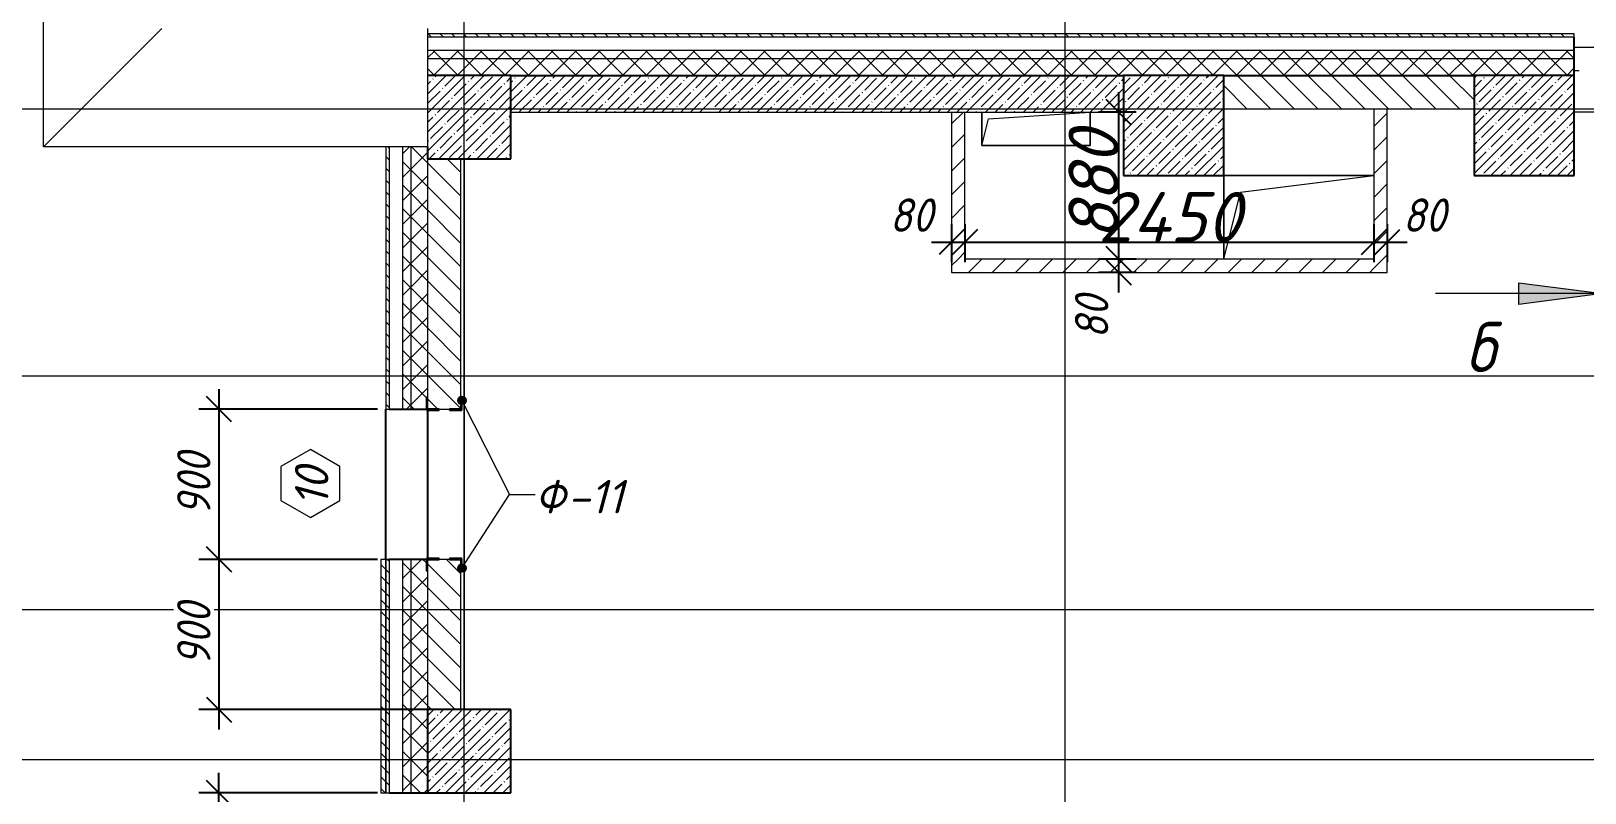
# Model space of a CAD drawing. Header units: millimetres. Extents: x 12986 to 523328, y -9759 to 30092.
# Drawn here: x 392946 to 402255, y 7031 to 11597 of the extents above; entities that cross this region are included whole.
import ezdxf

# ---------------------------------------------------------------- set-up
doc = ezdxf.new("R2010")
doc.units = ezdxf.units.MM
doc.linetypes.add('01 Штриховая _4 мм_', pattern=[600, 350, -250])
for name, color, linetype, lineweight in [('A-ANNO-DIMS', 7, 'Continuous', 9), ('A-DETL', 7, 'Continuous', 9), ('A-FLOR', 7, 'Continuous', 9), ('A-GENM', 7, 'Continuous', 9), ('A-GENM-1', 7, 'Continuous', 25), ('A-GENM-IDEN', 7, 'Continuous', 9), ('A-GLAZ-IDEN', 7, 'Continuous', 9), ('A-WALL', 7, 'Continuous', 5), ('A-WALL-1', 7, 'Continuous', 25), ('A-WALL-FNSH-1', 7, 'Continuous', 9), ('A-WALL-PATT-1', 7, 'Continuous', 5), ('A-WALL-PATT-3', 250, 'Continuous', 5), ('G-ANNO-SYMB-1', 7, '01 Штриховая _4 мм_', 9), ('I-WALL', 7, 'Continuous', 5), ('S-COLS', 7, 'Continuous', 9), ('S-COLS-1', 7, 'Continuous', 5), ('S-COLS-2', 7, 'Continuous', 25), ('Оси-1', 7, 'Continuous', 20)]:
    doc.layers.add(name, color=color, linetype=linetype, lineweight=lineweight)
for name, color, linetype, lineweight, true_color in [('A-WALL-11', 7, 'Continuous', 13, 0x800000), ('A-WALL-12', 7, 'Continuous', 5, 0x800000), ('A-WALL-2', 7, 'Continuous', 13, 0x000000), ('A-WALL-3', 7, 'Continuous', 5, 0x000000), ('A-WALL-FNSH-3', 7, 'Continuous', 13, 0x008000), ('A-WALL-PATT-2', 7, 'Continuous', 5, 0xce0000)]:
    doc.layers.add(name, color=color, linetype=linetype, lineweight=lineweight, true_color=true_color)
doc.styles.add('ISOCPEUR_I_1', font='isocpeui.ttf', dxfattribs={"width": 0.9, "height": 250})
doc.styles.add('ISOCPEUR_I_2', font='isocpeui.ttf', dxfattribs={"height": 300})
doc.styles.add('ISOCPEUR_I_3', font='isocpeui.ttf', dxfattribs={"width": 0.9, "height": 200})
doc.dimstyles.new('ISO-2_0_0_9К_СРЕДНИЙ_1', dxfattribs={"dimscale": 304.8, "dimtxt": 199.196235, "dimasz": 0.492126, "dimexe": 0.393701, "dimexo": 0, "dimgap": 0, "dimtad": 1, "dimdec": 0, "dimzin": 0, "dimdsep": 46, "dimtxsty": 'ISOCPEUR_I_3', "dimblk1": 'OBLIQUE', "dimblk2": 'OBLIQUE', "dimsah": 1, "dimcen": 0.09, "dimdle": 0.393701, "dimazin": 0, "dimtfac": 1, "dimtdec": 4, "dimtix": 1, "dimtmove": 2, "dimatfit": 3, "dimfxl": 1, "dimtvp": 1, "dimtolj": 1, "dimtzin": 0, "dimarcsym": 2})
doc.dimstyles.new('ISO-2_0_0_9К_СРЕДНИЙ_2', dxfattribs={"dimscale": 304.8, "dimtxt": 199.196235, "dimasz": 0.492126, "dimexe": 0.393701, "dimexo": 0, "dimgap": 0, "dimtad": 1, "dimdec": 0, "dimzin": 0, "dimdsep": 46, "dimtxsty": 'ISOCPEUR_I_2', "dimblk1": 'OBLIQUE', "dimblk2": 'OBLIQUE', "dimsah": 1, "dimcen": 0.09, "dimdle": 0.393701, "dimazin": 0, "dimtfac": 1, "dimtdec": 4, "dimtix": 1, "dimtmove": 0, "dimatfit": 3, "dimfxl": 1, "dimtvp": 1, "dimtolj": 1, "dimtzin": 0, "dimarcsym": 2})
doc.dimstyles.new('ISO-2_0_0_9К_СРЕДНИЙ_ФОН', dxfattribs={"dimscale": 304.8, "dimtxt": 199.196235, "dimasz": 0.492126, "dimexe": 0.393701, "dimexo": 0, "dimgap": 0.164042, "dimtad": 1, "dimdec": 0, "dimdsep": 46, "dimtxsty": 'ISOCPEUR_I_3', "dimblk1": 'OBLIQUE', "dimblk2": 'OBLIQUE', "dimsah": 1, "dimcen": 0.09, "dimdle": 0.393701, "dimazin": 0, "dimtfac": 1, "dimtdec": 4, "dimtix": 1, "dimtmove": 1, "dimatfit": 3, "dimfxl": 1, "dimtvp": 1, "dimtfill": 1, "dimtolj": 1, "dimtzin": 0, "dimarcsym": 2})
pattern_1 = [(135, (395430.81, -3869.254), (-35.35534, -35.35534), [])]
pattern_2 = [(45, (395430.81, -3869.25), (-70.71068, 70.71068), []), (135, (395430.81, -3869.25), (-70.71068, -70.71068), [])]
pattern_3 = [(135, (395430.81, -3869.25), (-70.7107, -70.7107), [])]
pattern_4 = [(45, (395430.81, -3869.25), (-70.7107, 70.7107), [])]

# ---------------------------------------------------------------- blocks, each defined once
blk = doc.blocks.new('парапет1 - парапет-18629556-АР1_1_Кладочный план 3 этажа')
at = {"layer": 'A-GENM'}
for p, q in [((-2411.1, 14772.9), (-2411.1, 27400.1)), ((-2411.1, 14772.9), (-1701.8, 15482.2)), ((-110, 15482.2), (-110, 14772.9)), ((-110, 14772.9), (-2411.1, 14772.9))]:
    blk.add_line(p, q, dxfattribs=at)
blk = doc.blocks.new('AR_Отверстие прямоугольное _в плите_ - AR_Отверстие прямоугольное _в плите_-24497279-АР1_1_Кладочный план 3 этажа')
at = {"layer": 'A-GENM'}
for p, q in [((-325, 100), (-325, -100)), ((-285, 60), (325, 100)), ((325, -100), (325, 100)), ((-325, -100), (-285, 60)), ((-325, -100), (325, -100))]:
    blk.add_line(p, q, dxfattribs=at)
blk = doc.blocks.new('AR_Отверстие прямоугольное _в плите_ - AR_Отверстие прямоугольное _в плите_-24531980-АР1_1_Кладочный план 3 этажа')
at = {"layer": 'A-GENM'}
for p, q in [((450, 250), (-450, 250)), ((-450, 250), (-450, -250)), ((-350, 150), (450, 250)), ((-450, -250), (-350, 150))]:
    blk.add_line(p, q, dxfattribs=at)
blk = doc.blocks.new('Фахверк_СКБ_Уголок - Ф-11_200х2500 h-28441216-АР1_1_Кладочный план 3 этажа')
at = {"layer": 'A-GENM-1'}
for p, q in [((200, 156), (125, 156)), ((125, 156), (125, 81)), ((131, 81), (131, 150)), ((131, 150), (200, 150)), ((200, 150), (200, 156)), ((125, 81), (131, 81)), ((131, 19), (125, 19)), ((125, 19), (125, -56)), ((131, -50), (131, 19)), ((125, -56), (200, -56)), ((200, -50), (131, -50)), ((200, -56), (200, -50))]:
    blk.add_line(p, q, dxfattribs=at)
blk = doc.blocks.new('Колонна_Несущая_Прямоугольное сечение - 600х600-V60-АР1_1_Кладочный план 3 этажа')
at = {"layer": 'S-COLS-1'}
h = blk.add_hatch(dxfattribs=at)
h.set_pattern_fill('FP_44', color=256, style=0, pattern_type=2)
h.set_pattern_definition([(45, (-4360, -14900), (-57.02463, 57.02463), []), (45, (-4302.975, -14900), (-57.02463, 57.02463), [100.806, -20.161, 3.353, -16.808])])
h.paths.add_polyline_path([(-300, -300), (300, -300), (300, 300), (-300, 300)], flags=0)
at = {"layer": 'S-COLS-2'}
for p, q in [((300, 300), (-300, 300)), ((-300, 300), (-300, -300)), ((300, -300), (300, 300)), ((-300, -300), (300, -300))]:
    blk.add_line(p, q, dxfattribs=at)
blk = doc.blocks.new('Колонна_Несущая_Прямоугольное сечение - 600х600-V61-АР1_1_Кладочный план 3 этажа')
at = {"layer": 'S-COLS-1'}
h = blk.add_hatch(dxfattribs=at)
h.set_pattern_fill('FP_45', color=256, style=0, pattern_type=2)
h.set_pattern_definition([(45, (-6460, -14900), (-57.02463, 57.02463), []), (45, (-6402.975, -14900), (-57.02463, 57.02463), [100.806, -20.161, 3.353, -16.808])])
h.paths.add_polyline_path([(-300, -300), (300, -300), (300, 300), (-300, 300)], flags=0)
at = {"layer": 'S-COLS-2'}
for p, q in [((300, 300), (-300, 300)), ((-300, 300), (-300, -300)), ((300, -300), (300, 300)), ((-300, -300), (300, -300))]:
    blk.add_line(p, q, dxfattribs=at)
blk = doc.blocks.new('Колонна_Несущая_Прямоугольное сечение - Вн_ЖБ_500х500-V93-АР1_1_Кладочный план 3 этажа')
at = {"layer": 'S-COLS-1'}
h = blk.add_hatch(dxfattribs=at)
h.set_pattern_fill('FP_79', color=256, style=0, pattern_type=2)
h.set_pattern_definition([(45, (-140, -14950), (-57.02463, 57.02463), []), (45, (-82.975, -14950), (-57.02463, 57.02463), [100.806, -20.161, 3.353, -16.808])])
h.paths.add_polyline_path([(-250, -250), (250, -250), (250, 250), (-250, 250), (-250, -177.1)], flags=0)
at = {"layer": 'S-COLS-2'}
for p, q in [((250, 250), (-250, 250)), ((250, -250), (250, 250)), ((-250, -177.1), (-250, -250)), ((-250, -250), (250, -250))]:
    blk.add_line(p, q, dxfattribs=at)
blk = doc.blocks.new('Колонна_Несущая_Прямоугольное сечение - Вн_ЖБ_500х500-V112-АР1_1_Кладочный план 3 этажа')
at = {"layer": 'S-COLS-1'}
h = blk.add_hatch(dxfattribs=at)
h.set_pattern_fill('FP_101', color=256, style=0, pattern_type=2)
h.set_pattern_definition([(45, (-140, -11150), (-57.0246, 57.0246), []), (45, (-82.975, -11150), (-57.0246, 57.0246), [100.806, -20.161, 3.353, -16.808])])
h.paths.add_polyline_path([(-250, -250), (250, -250), (250, 250), (-250, 250)], flags=0)
at = {"layer": 'S-COLS-2'}
for p, q in [((250, 250), (-250, 250)), ((-250, 250), (-250, -250)), ((250, -250), (250, 250)), ((-250, -250), (250, -250))]:
    blk.add_line(p, q, dxfattribs=at)
blk = doc.blocks.new('AAR_СКБ_Марка_Окна_Перемычка и проем - Марка проема-25443838-АР1_1_Кладочный план 3 этажа')
at = {"layer": 'A-GLAZ-IDEN'}
for p, q in [((-0.968, -0.984), (-1.986, -2.747)), ((1.067, -0.984), (-0.968, -0.984)), ((2.085, -2.747), (1.067, -0.984)), ((-1.986, -2.747), (-0.968, -4.509)), ((1.067, -4.509), (2.085, -2.747)), ((-0.968, -4.509), (1.067, -4.509))]:
    blk.add_line(p, q, dxfattribs=at)
blk = doc.blocks.new('_Oblique')
at = {"color": 0, "linetype": 'ByBlock', "lineweight": -2}
blk.add_line((-0.5, -0.5), (0.5, 0.5), dxfattribs=at)
blk = doc.blocks.new('*D3707')
at = {"layer": 'A-ANNO-DIMS', "color": 0, "lineweight": -2, "transparency": 16777216}
for p, q in [((399460.9, 11230.7), (399460.9, 10110.7)), ((399566.9, 11110.7), (399340.9, 11110.7)), ((399566.9, 10230.7), (399340.9, 10230.7))]:
    blk.add_line(p, q, dxfattribs=at)
at = {"layer": 'Defpoints', "color": 0, "transparency": 16777216}
for p in [(399566.9, 11110.7), (399460.9, 10230.7), (399566.9, 10230.7)]:
    blk.add_point(p, dxfattribs=at)
at = {"layer": 'A-ANNO-DIMS', "color": 0, "lineweight": -2, "transparency": 16777216, "xscale": 150, "yscale": 150, "zscale": 150}
for p, rotation in [((399460.9, 11110.7), 90), ((399460.9, 10230.7), 270)]:
    blk.add_blockref('_Oblique', p, dxfattribs=dict(at, rotation=rotation))
at = {"layer": 'A-ANNO-DIMS', "color": 0, "transparency": 16777216, "insert": (399310.9, 10670.7), "char_height": 300, "width": 455.087, "attachment_point": 5, "rotation": 90, "style": 'ISOCPEUR_I_2'}
blk.add_mtext('\\A1;880', dxfattribs=at)
blk = doc.blocks.new('*D3708')
at = {"layer": 'A-ANNO-DIMS', "color": 0, "lineweight": -2, "transparency": 16777216}
for p, q in [((399460.9, 10350.7), (399460.9, 10030.7)), ((399566.9, 10230.7), (399340.9, 10230.7)), ((399566.9, 10150.7), (399340.9, 10150.7))]:
    blk.add_line(p, q, dxfattribs=at)
at = {"layer": 'Defpoints', "color": 0, "transparency": 16777216}
for p in [(399460.9, 10150.7), (399566.9, 10230.7), (399566.9, 10150.7)]:
    blk.add_point(p, dxfattribs=at)
at = {"layer": 'A-ANNO-DIMS', "color": 0, "lineweight": -2, "transparency": 16777216, "xscale": 150, "yscale": 150, "zscale": 150}
for p, rotation in [((399460.9, 10230.7), 90), ((399460.9, 10150.7), 270)]:
    blk.add_blockref('_Oblique', p, dxfattribs=dict(at, rotation=rotation))
at = {"layer": 'A-ANNO-DIMS', "color": 0, "transparency": 16777216, "insert": (399199.6, 9752.5), "char_height": 200, "width": 303.391, "attachment_point": 1, "rotation": 90, "line_spacing_factor": 1.149209, "style": 'ISOCPEUR_I_3'}
blk.add_mtext('\\A1;80', dxfattribs=at)
blk = doc.blocks.new('*D3709')
at = {"layer": 'A-ANNO-DIMS', "color": 0, "lineweight": -2, "transparency": 16777216}
for p, q in [((398460.8, 10438.6), (398460.8, 10212.5)), ((398540.8, 10438.6), (398540.8, 10212.5)), ((398340.8, 10332.5), (398660.8, 10332.5))]:
    blk.add_line(p, q, dxfattribs=at)
at = {"layer": 'Defpoints', "color": 0, "transparency": 16777216}
for p in [(398460.8, 10438.6), (398540.8, 10438.6), (398540.8, 10332.5)]:
    blk.add_point(p, dxfattribs=at)
at = {"layer": 'A-ANNO-DIMS', "color": 0, "lineweight": -2, "transparency": 16777216, "xscale": 150, "yscale": 150, "zscale": 150, "rotation": 180}
blk.add_blockref('_Oblique', (398460.8, 10332.5), dxfattribs=at)
at = {"layer": 'A-ANNO-DIMS', "color": 0, "lineweight": -2, "transparency": 16777216, "xscale": 150, "yscale": 150, "zscale": 150}
blk.add_blockref('_Oblique', (398540.8, 10332.5), dxfattribs=at)
at = {"layer": 'A-ANNO-DIMS', "color": 0, "transparency": 16777216, "insert": (398089, 10593.8), "char_height": 200, "width": 303.391, "attachment_point": 1, "line_spacing_factor": 1.149209, "style": 'ISOCPEUR_I_3'}
blk.add_mtext('\\A1;80', dxfattribs=at)
blk = doc.blocks.new('*D3710')
at = {"layer": 'A-ANNO-DIMS', "color": 0, "lineweight": -2, "transparency": 16777216}
for p, q in [((398540.8, 10438.6), (398540.8, 10212.5)), ((400990.8, 10438.6), (400990.8, 10212.5)), ((398420.8, 10332.5), (401110.8, 10332.5))]:
    blk.add_line(p, q, dxfattribs=at)
at = {"layer": 'Defpoints', "color": 0, "transparency": 16777216}
for p in [(398540.8, 10438.6), (400990.8, 10438.6), (400990.8, 10332.5)]:
    blk.add_point(p, dxfattribs=at)
at = {"layer": 'A-ANNO-DIMS', "color": 0, "lineweight": -2, "transparency": 16777216, "xscale": 150, "yscale": 150, "zscale": 150, "rotation": 180}
blk.add_blockref('_Oblique', (398540.8, 10332.5), dxfattribs=at)
at = {"layer": 'A-ANNO-DIMS', "color": 0, "lineweight": -2, "transparency": 16777216, "xscale": 150, "yscale": 150, "zscale": 150}
blk.add_blockref('_Oblique', (400990.8, 10332.5), dxfattribs=at)
at = {"layer": 'A-ANNO-DIMS', "color": 0, "transparency": 16777216, "insert": (399765.8, 10482.5), "char_height": 300, "width": 625.17, "attachment_point": 5, "style": 'ISOCPEUR_I_2'}
blk.add_mtext('\\A1;2450', dxfattribs=at)
blk = doc.blocks.new('*D3711')
at = {"layer": 'A-ANNO-DIMS', "color": 0, "lineweight": -2, "transparency": 16777216}
for p, q in [((400990.8, 10438.6), (400990.8, 10212.5)), ((401070.8, 10438.6), (401070.8, 10212.5)), ((400870.8, 10332.5), (401190.8, 10332.5))]:
    blk.add_line(p, q, dxfattribs=at)
at = {"layer": 'Defpoints', "color": 0, "transparency": 16777216}
for p in [(400990.8, 10438.6), (401070.8, 10438.6), (401070.8, 10332.5)]:
    blk.add_point(p, dxfattribs=at)
at = {"layer": 'A-ANNO-DIMS', "color": 0, "lineweight": -2, "transparency": 16777216, "xscale": 150, "yscale": 150, "zscale": 150, "rotation": 180}
blk.add_blockref('_Oblique', (400990.8, 10332.5), dxfattribs=at)
at = {"layer": 'A-ANNO-DIMS', "color": 0, "lineweight": -2, "transparency": 16777216, "xscale": 150, "yscale": 150, "zscale": 150}
blk.add_blockref('_Oblique', (401070.8, 10332.5), dxfattribs=at)
at = {"layer": 'A-ANNO-DIMS', "color": 0, "transparency": 16777216, "insert": (401162.8, 10593.8), "char_height": 200, "width": 303.391, "attachment_point": 1, "line_spacing_factor": 1.149209, "style": 'ISOCPEUR_I_3'}
blk.add_mtext('\\A1;80', dxfattribs=at)
blk = doc.blocks.new('*D3821')
at = {"layer": 'A-ANNO-DIMS', "color": 0, "lineweight": -2, "transparency": 16777216}
for p, q in [((394071, 4610.7), (394071, 7150.7)), ((395020.8, 7030.7), (393951, 7030.7)), ((395020.8, 4730.7), (393951, 4730.7))]:
    blk.add_line(p, q, dxfattribs=at)
at = {"layer": 'Defpoints', "color": 0, "transparency": 16777216}
for p in [(394071, 7030.7), (395020.8, 7030.7), (395020.8, 4730.7)]:
    blk.add_point(p, dxfattribs=at)
at = {"layer": 'A-ANNO-DIMS', "color": 0, "lineweight": -2, "transparency": 16777216, "xscale": 150, "yscale": 150, "zscale": 150}
for p, rotation in [((394071, 7030.7), 90), ((394071, 4730.7), 270)]:
    blk.add_blockref('_Oblique', p, dxfattribs=dict(at, rotation=rotation))
at = {"layer": 'A-ANNO-DIMS', "color": 0, "transparency": 16777216, "insert": (393921, 5880.7), "char_height": 300, "width": 606.782, "attachment_point": 5, "rotation": 90, "style": 'ISOCPEUR_I_2'}
blk.add_mtext('\\A1;2300', dxfattribs=at)
blk = doc.blocks.new('*D3822')
at = {"layer": 'A-ANNO-DIMS', "color": 0, "lineweight": -2, "transparency": 16777216}
for p, q in [((394071, 9450.7), (394071, 8310.7)), ((395020.8, 9330.7), (393951, 9330.7)), ((395020.8, 8430.7), (393951, 8430.7))]:
    blk.add_line(p, q, dxfattribs=at)
at = {"layer": 'Defpoints', "color": 0, "transparency": 16777216}
for p in [(395020.8, 9330.7), (394071, 8430.7), (395020.8, 8430.7)]:
    blk.add_point(p, dxfattribs=at)
at = {"layer": 'A-ANNO-DIMS', "color": 0, "lineweight": -2, "transparency": 16777216, "xscale": 150, "yscale": 150, "zscale": 150}
for p, rotation in [((394071, 9330.7), 90), ((394071, 8430.7), 270)]:
    blk.add_blockref('_Oblique', p, dxfattribs=dict(at, rotation=rotation))
at = {"layer": 'A-ANNO-DIMS', "color": 0, "transparency": 16777216, "insert": (393921, 8880.7), "char_height": 200, "width": 455.087, "attachment_point": 5, "rotation": 90, "style": 'ISOCPEUR_I_3', "bg_fill": 3, "box_fill_scale": 1.1, "bg_fill_color": 256, "bg_fill_true_color": 13158600, "bg_fill_transparency": 0}
blk.add_mtext('\\A1;900', dxfattribs=at)
blk = doc.blocks.new('*D3823')
at = {"layer": 'A-ANNO-DIMS', "color": 0, "lineweight": -2, "transparency": 16777216}
for p, q in [((394071, 8550.7), (394071, 7410.7)), ((395020.8, 8430.7), (393951, 8430.7)), ((395320.8, 7530.7), (393951, 7530.7))]:
    blk.add_line(p, q, dxfattribs=at)
at = {"layer": 'Defpoints', "color": 0, "transparency": 16777216}
for p in [(395020.8, 8430.7), (394071, 7530.7), (395320.8, 7530.7)]:
    blk.add_point(p, dxfattribs=at)
at = {"layer": 'A-ANNO-DIMS', "color": 0, "lineweight": -2, "transparency": 16777216, "xscale": 150, "yscale": 150, "zscale": 150}
for p, rotation in [((394071, 8430.7), 90), ((394071, 7530.7), 270)]:
    blk.add_blockref('_Oblique', p, dxfattribs=dict(at, rotation=rotation))
at = {"layer": 'A-ANNO-DIMS', "color": 0, "transparency": 16777216, "insert": (393921, 7980.7), "char_height": 200, "width": 455.087, "attachment_point": 5, "rotation": 90, "style": 'ISOCPEUR_I_3', "bg_fill": 3, "box_fill_scale": 1.1, "bg_fill_color": 256, "bg_fill_true_color": 13158600, "bg_fill_transparency": 0}
blk.add_mtext('\\A1;900', dxfattribs=at)
blk = doc.blocks.new('Разрез - Концевая часть разреза пр_-17661887-АР1_1_Кладочный план 3 этажа')
at = {"layer": 'G-ANNO-SYMB-1'}
for points in [[(0, 0.5), (0, -0.5), (-9, -0.5), (-9, 0.5)], [(-6.292, -5.5), (-7.609, -5.5), (-6.95, -0.5)]]:
    blk.add_hatch(color=256, dxfattribs=at).paths.add_polyline_path(points, flags=0)
for p, q in [((0, 0.5), (-9, 0.5)), ((-9, 0.5), (-9, -0.5)), ((0, -0.5), (0, 0.5)), ((-9, -0.5), (0, -0.5)), ((-6.95, -0.5), (-7.609, -5.5)), ((-6.95, -0.5), (-6.95, -10.5)), ((-6.292, -5.5), (-6.95, -0.5)), ((-7.609, -5.5), (-6.292, -5.5))]:
    blk.add_line(p, q, dxfattribs=at)

msp = doc.modelspace()

# ---------------------------------------------------------------- hatches: boundary and pattern name
at = {"layer": 'A-GENM-IDEN'}
h = msp.add_hatch(color=256, dxfattribs=at)
edge = h.paths.add_edge_path(flags=0)
edge.add_arc((395526.80853, 9383.07975), 25, 0, 360)
h = msp.add_hatch(color=256, dxfattribs=at)
edge = h.paths.add_edge_path(flags=0)
edge.add_arc((395526.80853, 8378.41295), 25, 0, 360)
at = {"layer": 'A-WALL-12'}
h = msp.add_hatch(dxfattribs=at)
h.set_pattern_fill('FP_1', color=256, style=0, pattern_type=2)
h.set_pattern_definition(pattern_3)
h.paths.add_polyline_path([(401590.80866, 11130.74641), (401590.80866, 11330.74641), (400090.80854, 11330.74641), (400090.80854, 11130.74641), (401070.8085, 11130.74641)], flags=0)
at = {"layer": 'A-WALL-PATT-1'}
h = msp.add_hatch(dxfattribs=at)
h.set_pattern_fill('FP_1', color=256, style=0, pattern_type=2)
h.set_pattern_definition(pattern_3)
h.paths.add_polyline_path([(395520.80853, 7530.74641), (395520.80853, 8430.74629), (395320.80855, 8430.74629), (395320.80855, 7530.74641), (395389.80853, 7530.74641)], flags=0)
h.paths.add_polyline_path([(395451.80853, 9330.74642), (395520.80853, 9330.74642), (395520.80853, 10830.74641), (395320.80855, 10830.74627), (395320.80853, 9330.74642), (395389.80853, 9330.74642)], flags=0)
at = {"layer": 'A-WALL-PATT-2'}
h = msp.add_hatch(dxfattribs=at)
h.set_pattern_fill('FP_3', color=256, style=0, pattern_type=2)
h.set_pattern_definition(pattern_1)
h.paths.add_polyline_path([(408310.80854, 11336.74641), (408310.80854, 11560.7464), (410033.80852, 11560.7464), (410032.91724, 11575.65135), (410030.41992, 11578.78288), (410026.8112, 11580.52075), (410024.80852, 11580.7464), (408290.80854, 11580.7464), (408291.33028, 11336.74641), (408292.00855, 11336.74641)], flags=0)
h.paths.add_polyline_path([(404590.80854, 11336.74641), (404610.80854, 11336.74641), (404610.80854, 11560.7464), (405170.80854, 11560.7464), (405170.80854, 11336.74641), (405190.80854, 11336.74641), (405190.80854, 11580.7464), (404590.80854, 11580.7464), (404590.80854, 11362.45803)], flags=0)
h.paths.add_polyline_path([(403689.60854, 11336.74641), (403690.80854, 11336.74641), (403690.80854, 11580.7464), (403090.80866, 11580.7464), (403090.80866, 11560.7464), (403670.80854, 11560.7464), (403670.80854, 11336.74641)], flags=0)
h.paths.add_polyline_path([(426861.93182, 11560.7464), (427540.80853, 11560.7464), (427540.80853, 11580.7464), (425410.90354, 11579.85512), (425407.77201, 11577.3578), (425406.03415, 11573.74908), (425405.8085, 11571.7464), (425406.03415, 11560.7464), (425508.08166, 11560.7464)], flags=0)
h.paths.add_polyline_path([(437360.8085, 11560.7464), (437360.8085, 11580.7464), (431740.80855, 11580.7464), (431740.80855, 11560.7464), (436338.88293, 11560.7464)], flags=0)
h.paths.add_polyline_path([(430840.80855, 11560.7464), (430840.80855, 11580.7464), (428440.80853, 11580.7464), (428440.80853, 11560.7464), (429569.63214, 11560.7464)], flags=0)
h.paths.add_polyline_path([(424775.58285, 11560.7464), (424775.8085, 11560.7464), (424774.91722, 11575.65135), (424772.41991, 11578.78288), (424768.81119, 11580.52075), (424766.8085, 11580.7464), (423255.00866, 11580.7464), (423255.00866, 11560.7464), (424154.2315, 11560.7464)], flags=0)
h.paths.add_polyline_path([(423192.00866, 11560.7464), (423192.00866, 11580.7464), (422530.00866, 11580.7464), (422530.00866, 11560.7464)], flags=0)
h.paths.add_polyline_path([(422467.00866, 11560.7464), (422467.00866, 11580.7464), (420910.71354, 11579.85512), (420907.58201, 11577.3578), (420905.84415, 11573.74908), (420905.6185, 11571.7464), (420905.84415, 11560.7464), (421446.53119, 11560.7464)], flags=0)
h.paths.add_polyline_path([(419975.39285, 11560.7464), (419975.6185, 11560.7464), (419974.72722, 11575.65135), (419972.22991, 11578.78288), (419968.62119, 11580.52075), (419966.6185, 11580.7464), (415388.90354, 11579.85512), (415385.77201, 11577.3578), (415384.03415, 11573.74908), (415383.8085, 11568.22109), (415383.8085, 11560.7464), (416031.13055, 11560.7464)], flags=0)
h.paths.add_polyline_path([(414753.8085, 11560.7464), (414752.91722, 11575.65135), (414750.41991, 11578.78288), (414746.81119, 11580.52075), (414744.8085, 11580.7464), (410218.90356, 11579.85512), (410215.77203, 11577.3578), (410214.03416, 11573.74908), (410213.80852, 11562.75747), (410213.80852, 11560.7464), (413323.43024, 11560.7464)], flags=0)
h.paths.add_polyline_path([(402190.80866, 11560.7464), (402190.80866, 11580.7464), (395320.80853, 11580.7464), (395320.80855, 11560.7464), (399784.92865, 11560.7464)], flags=0)
h = msp.add_hatch(dxfattribs=at)
h.set_pattern_fill('FP_2', color=256, style=0, pattern_type=2)
h.set_pattern_definition(pattern_2)
h.paths.add_polyline_path([(437490.8085, 11430.7464), (437490.8085, 11480.7464), (431740.80855, 11480.7464), (431740.80855, 11430.7464), (436338.88293, 11430.7464)], flags=0)
h.paths.add_polyline_path([(428440.80853, 11430.7464), (430840.80855, 11430.7464), (430840.80855, 11480.7464), (428440.80853, 11480.7464)], flags=0)
h.paths.add_polyline_path([(427236.00853, 11430.7464), (427540.80853, 11430.7464), (427540.80853, 11480.7464), (423255.00866, 11480.7464), (423255.00866, 11430.7464), (426861.93182, 11430.7464)], flags=0)
h.paths.add_polyline_path([(423192.00866, 11430.7464), (423192.00866, 11480.7464), (422530.00866, 11480.7464), (422530.00866, 11430.7464)], flags=0)
h.paths.add_polyline_path([(422467.00866, 11430.7464), (422467.00866, 11480.7464), (408310.80854, 11480.7464), (408310.80854, 11430.7464), (421446.53119, 11430.7464)], flags=0)
h.paths.add_polyline_path([(405170.80854, 11430.7464), (405170.80854, 11480.7464), (404610.80854, 11480.7464), (404610.80854, 11430.7464)], flags=0)
h.paths.add_polyline_path([(403390.8086, 11430.7464), (403670.80854, 11430.7464), (403670.80854, 11480.7464), (403090.80866, 11480.7464), (403090.80866, 11430.7464)], flags=0)
h.paths.add_polyline_path([(395384.91563, 11430.7464), (402190.80866, 11430.7464), (402190.80866, 11480.7464), (395320.80853, 11480.7464), (395320.80855, 11430.7464)], flags=0)
h = msp.add_hatch(dxfattribs=at)
h.set_pattern_fill('FP_2', color=256, style=0, pattern_type=2)
h.set_pattern_definition(pattern_2)
h.paths.add_polyline_path([(434985.03277, 11330.7464), (437590.8085, 11330.7464), (437590.8085, 11430.7464), (431740.80855, 11430.7464), (431741.33029, 11336.74641), (431809.80855, 11336.74641), (431809.80855, 11330.74641), (432277.33246, 11330.7464)], flags=0)
h.paths.add_polyline_path([(430771.80855, 11330.7464), (430771.80855, 11336.74641), (430840.80855, 11336.74641), (430840.80855, 11430.7464), (428440.80853, 11430.7464), (428440.80853, 11330.74649), (429569.63214, 11330.74641)], flags=0)
h.paths.add_polyline_path([(426861.93182, 11330.7464), (427540.80853, 11330.7464), (427540.80853, 11430.7464), (423255.00866, 11430.7464), (423255.00866, 11393.7464), (423261.00866, 11393.7464), (423261.00866, 11330.7464), (426040.80852, 11330.74641)], flags=0)
h.paths.add_polyline_path([(422524.00866, 11330.7464), (423198.00866, 11330.7464), (423198.00866, 11336.7464), (423216.3518, 11336.7464), (423216.3518, 11345.7464), (423192.00866, 11345.7464), (423192.00866, 11430.7464), (422530.00866, 11430.7464), (422530.00866, 11345.7464), (422505.00866, 11345.7464), (422505.66551, 11336.7464), (422524.00866, 11336.7464)], flags=0)
h.paths.add_polyline_path([(422461.00866, 11330.7464), (422461.00866, 11393.7464), (422467.00866, 11393.7464), (422467.00866, 11430.7464), (408310.80854, 11430.7464), (408310.80854, 11336.74641), (408359.80854, 11336.74641), (408359.80854, 11330.7464), (422123.45627, 11330.7464)], flags=0)
h.paths.add_polyline_path([(403621.80854, 11330.7464), (403621.80854, 11336.74641), (403670.80854, 11336.74641), (403670.80854, 11430.7464), (403090.80866, 11430.7464), (403090.80866, 11336.74641), (403159.80866, 11336.74641), (403159.80866, 11330.74641), (403390.80863, 11330.74641)], flags=0)
h.paths.add_polyline_path([(405121.80854, 11330.7464), (405121.80854, 11336.74641), (405170.80854, 11336.74641), (405170.80854, 11430.7464), (404610.80854, 11430.7464), (404610.80854, 11336.74641), (404659.80854, 11336.74641), (404659.80854, 11330.74641)], flags=0)
h.paths.add_polyline_path([(401590.80866, 11330.7464), (402190.8079, 11330.74641), (402190.80866, 11430.7464), (395320.80853, 11430.7464), (395320.80853, 11330.7464), (400090.80854, 11330.74641)], flags=0)
h.paths.add_polyline_path([(423227.66551, 11336.7464), (423255.00866, 11336.7464), (423255.00866, 11345.7464), (423227.00866, 11345.7464), (423227.66551, 11340.7464)], flags=0)
h.paths.add_polyline_path([(422467.00866, 11336.7464), (422494.3518, 11336.7464), (422494.3518, 11345.7464), (422467.00866, 11345.7464), (422467.00866, 11340.7464)], flags=0)
h = msp.add_hatch(dxfattribs=at)
h.set_pattern_fill('FP_4', color=256, style=0, pattern_type=2)
h.set_pattern_definition([(45, (395430.81, -3869.25), (-57.02463, 57.02463), []), (45, (395487.83, -3869.25), (-57.02463, 57.02463), [100.806, -20.161, 3.353, -16.808])])
h.paths.add_polyline_path([(397077.22833, 11110.74641), (399490.80854, 11110.74641), (399490.80854, 11330.74641), (395820.80855, 11330.74641), (395820.80855, 11110.74641)], flags=0)
h = msp.add_hatch(dxfattribs=at)
h.set_pattern_fill('FP_3', color=256, style=0, pattern_type=2)
h.set_pattern_definition(pattern_1)
h.paths.add_polyline_path([(395070.80853, -4199.25359), (395090.80853, -4199.25359), (395090.80853, 1350.74641), (395070.80853, 1350.74641), (395070.80853, -4119.25359)], flags=0)
h.paths.add_polyline_path([(395070.80853, 3450.74641), (395090.80853, 3450.74641), (395090.80853, 4730.74641), (395070.80853, 4730.74641), (395070.80853, 4212.65063)], flags=0)
h.paths.add_polyline_path([(395090.80853, 7030.74641), (395090.80853, 8430.74642), (395070.80853, 8430.74642), (395070.80853, 7030.74641)], flags=0)
h.paths.add_polyline_path([(395070.80853, 9330.74642), (395090.80853, 9330.74642), (395090.80853, 10903.67533), (395070.80853, 10903.67533), (395070.80853, 9932.49655)], flags=0)
h = msp.add_hatch(dxfattribs=at)
h.set_pattern_fill('FP_2', color=256, style=0, pattern_type=2)
h.set_pattern_definition(pattern_2)
h.paths.add_polyline_path([(395220.80853, -4069.25359), (395220.80853, 1350.74641), (395170.80853, 1350.74641), (395170.80853, -4069.25359)], flags=0)
h.paths.add_polyline_path([(395170.80853, 3450.74641), (395220.80853, 3450.74641), (395220.80853, 4730.74641), (395170.80853, 4730.74641), (395170.80853, 4212.65063)], flags=0)
h.paths.add_polyline_path([(395170.80853, 7030.74641), (395220.80853, 7030.74641), (395220.80853, 8430.74642), (395170.80853, 8430.74642)], flags=0)
h.paths.add_polyline_path([(395170.80853, 9330.74642), (395220.80853, 9330.74642), (395220.80853, 10903.67533), (395170.80853, 10903.67533), (395170.80853, 9932.49655)], flags=0)
h = msp.add_hatch(dxfattribs=at)
h.set_pattern_fill('FP_2', color=256, style=0, pattern_type=2)
h.set_pattern_definition(pattern_2)
h.paths.add_polyline_path([(395320.80853, -3969.25359), (395320.80853, 1350.74641), (395220.80853, 1350.74641), (395220.80853, -3969.25359)], flags=0)
h.paths.add_polyline_path([(395220.80853, 3450.74641), (395320.80853, 3450.74641), (395320.80853, 4661.74641), (395314.80853, 4661.74641), (395314.80853, 4730.74641), (395220.80853, 4730.74641), (395220.80853, 4212.65063)], flags=0)
h.paths.add_polyline_path([(395320.80853, 7030.74641), (395320.80853, 8361.74629), (395314.80853, 8361.74629), (395314.80853, 8430.74629), (395220.80855, 8430.74629), (395220.80853, 7030.74641)], flags=0)
h.paths.add_polyline_path([(395220.80853, 9330.74642), (395314.80853, 9331.26816), (395314.80853, 9399.74642), (395320.80853, 9399.74642), (395320.80853, 10903.67533), (395220.80853, 10903.67533), (395220.80853, 9932.49655)], flags=0)
h = msp.add_hatch(dxfattribs=at)
h.set_pattern_fill('FP_3', color=256, style=0, pattern_type=2)
h.set_pattern_definition(pattern_1)
h.paths.add_polyline_path([(395040.80854, 7030.74642), (395070.80854, 7030.74642), (395070.80854, 8430.74642), (395040.80854, 8430.74642)], flags=0)
at = {"layer": 'A-WALL-PATT-3'}
h = msp.add_hatch(dxfattribs=at)
h.set_pattern_fill('FP_5', color=256, style=0, pattern_type=2)
h.set_pattern_definition(pattern_4)
h.paths.add_polyline_path([(398460.80836, 10230.74641), (398540.80836, 10230.74641), (398540.80836, 11110.74641), (398460.80836, 11110.74641)], flags=0)
h = msp.add_hatch(dxfattribs=at)
h.set_pattern_fill('FP_5', color=256, style=0, pattern_type=2)
h.set_pattern_definition(pattern_4)
h.paths.add_polyline_path([(401070.8085, 10150.74641), (401070.8085, 11130.74641), (400990.8085, 11130.74641), (400990.8085, 10150.74641)], flags=0)
h = msp.add_hatch(dxfattribs=at)
h.set_pattern_fill('FP_5', color=256, style=0, pattern_type=2)
h.set_pattern_definition(pattern_4)
h.paths.add_polyline_path([(399784.92865, 10150.74641), (400990.8085, 10150.74641), (400990.8085, 10230.74641), (398460.80836, 10230.74641), (398460.80836, 10150.74641)], flags=0)

# ---------------------------------------------------------------- linework, layer by layer
at = {"layer": 'A-DETL'}
for p, q in [((402190.80866, 11480.7464), (395320.80855, 11480.7464)), ((395170.80853, 10903.67533), (395170.80853, 9330.74642)), ((395170.80853, 8430.74642), (395170.80853, 7030.74641))]:
    msp.add_line(p, q, dxfattribs=at)
at = {"layer": 'A-FLOR'}
for p, q in [((398640.80854, 10910.74641), (398640.80854, 11110.74641)), ((399290.80854, 11110.74641), (399290.80854, 10910.74641)), ((399290.80854, 10910.74641), (398640.80854, 10910.74641)), ((400090.80854, 10730.74641), (400990.8085, 10730.74641)), ((400090.80854, 10230.74641), (400090.80854, 10730.74641))]:
    msp.add_line(p, q, dxfattribs=at)
at = {"layer": 'A-GENM-IDEN'}
for p, q in [((395526.80853, 9383.07975), (395812.46992, 8818.61536)), ((395526.80853, 8378.41295), (395812.46992, 8818.61536)), ((395812.46992, 8818.61536), (395966.70265, 8818.61536)), ((395812.46992, 8818.61536), (395966.70265, 8818.61536))]:
    msp.add_line(p, q, dxfattribs=at)
for centre in [(395526.80853, 9383.07975), (395526.80853, 8378.41295)]:
    msp.add_circle(centre, 25, dxfattribs=at)
at = {"layer": 'A-WALL'}
for p, q in [((402190.80866, 11560.7464), (395320.80855, 11560.7464)), ((402190.80866, 11430.7464), (395320.80855, 11430.7464)), ((395090.80853, 10903.67533), (395090.80853, 9330.74642)), ((395220.80853, 10903.67533), (395220.80853, 9330.74642)), ((395090.80853, 8430.74642), (395090.80853, 7030.74641)), ((395220.80853, 8430.74642), (395220.80853, 7030.74641))]:
    msp.add_line(p, q, dxfattribs=at)
at = {"layer": 'A-WALL-1'}
for p, q in [((402190.80866, 11330.74641), (402190.80866, 11560.7464)), ((395820.80855, 11330.7464), (399490.80854, 11330.7464)), ((400090.80854, 11330.7464), (401590.80866, 11330.7464)), ((395070.80853, 8430.74642), (395070.80853, 9330.74642)), ((395090.80853, 9330.74642), (395314.80853, 9330.74642)), ((395320.80853, 9324.74642), (395320.80853, 8436.74629)), ((395314.80853, 8430.74642), (395090.80853, 8430.74642)), ((395090.80853, 7030.74641), (395320.80853, 7030.74641))]:
    msp.add_line(p, q, dxfattribs=at)
at = {"layer": 'A-WALL-11'}
msp.add_line((389220.80855, 7230.74641), (521382.43658, 7230.74641), dxfattribs=at)
at = {"layer": 'A-WALL-2'}
for p, q in [((401590.80866, 11330.74641), (400090.80854, 11330.74641)), ((400090.80854, 11130.74641), (401590.80866, 11130.74641)), ((395320.80853, 10830.74641), (395320.80853, 9399.74642)), ((395520.80853, 9399.74642), (395520.80853, 10830.74641)), ((395389.80853, 9330.74642), (395451.80853, 9330.74642)), ((395451.80853, 8430.74642), (395389.80853, 8430.74642)), ((395320.80853, 8361.74629), (395320.80853, 7530.74641)), ((395520.80853, 7530.74641), (395520.80853, 8361.74629))]:
    msp.add_line(p, q, dxfattribs=at)
at = {"layer": 'A-WALL-3'}
for p, q in [((399490.80854, 11330.74641), (395820.80855, 11330.74641)), ((395820.80855, 11110.74641), (399490.80854, 11110.74641))]:
    msp.add_line(p, q, dxfattribs=at)
at = {"layer": 'A-WALL-FNSH-1'}
for p, q in [((402190.80866, 11580.7464), (395320.80855, 11580.7464)), ((402190.80866, 11560.7464), (402190.80866, 11580.7464)), ((395070.80853, 10903.67533), (395070.80853, 9330.74642)), ((395070.80853, 9330.74642), (395090.80853, 9330.74642)), ((395040.80854, 8430.74642), (395040.80854, 7030.74642)), ((395090.80853, 8430.74642), (395040.80854, 8430.74642)), ((395070.80853, 8430.74642), (395070.80853, 7030.74641)), ((395070.80854, 7030.74642), (395070.80854, 8430.74642)), ((395040.80854, 7030.74642), (395070.80854, 7030.74642)), ((395070.80853, 7030.74641), (395090.80853, 7030.74641))]:
    msp.add_line(p, q, dxfattribs=at)
at = {"layer": 'A-WALL-FNSH-3'}
for p, q in [((398460.80836, 11110.74641), (398460.80836, 10150.74641)), ((398540.80836, 10230.74641), (398540.80836, 11110.74641)), ((400990.8085, 11130.74641), (400990.8085, 10230.74641)), ((401070.8085, 10150.74641), (401070.8085, 11130.74641)), ((398460.80836, 10150.74641), (401070.8085, 10150.74641)), ((400990.8085, 10230.74641), (398540.80836, 10230.74641))]:
    msp.add_line(p, q, dxfattribs=at)
at = {"layer": 'I-WALL'}
for p, q in [((402190.80866, 11500.74641), (403090.80866, 11500.74641)), ((402190.80866, 11360.7464), (402220.80866, 11360.7464)), ((403090.80866, 11110.7464), (402190.80866, 11110.7464)), ((395540.80855, 10830.74641), (395540.80855, 7530.74641)), ((395320.80855, 8436.74629), (395320.80855, 9324.74642))]:
    msp.add_line(p, q, dxfattribs=at)
at = {"layer": 'Оси-1'}
for p, q in [((395540.80855, -8019.25359), (395540.80855, 24767.68957)), ((399140.80854, -8019.25359), (399140.80854, 24767.68957)), ((389220.80855, 11130.74641), (521382.43658, 11130.74641)), ((389220.80855, 9530.74641), (521382.43658, 9530.74641)), ((389220.80855, 8130.74641), (521382.43658, 8130.74641))]:
    msp.add_line(p, q, dxfattribs=at)

# ---------------------------------------------------------------- block references
at = {"layer": 'A-GENM'}
for name, p in [('парапет1 - парапет-18629556-АР1_1_Кладочный план 3 этажа', (395430.80855, -3869.25359)), ('AR_Отверстие прямоугольное _в плите_ - AR_Отверстие прямоугольное _в плите_-24497279-АР1_1_Кладочный план 3 этажа', (398965.80854, 11010.74641)), ('AR_Отверстие прямоугольное _в плите_ - AR_Отверстие прямоугольное _в плите_-24531980-АР1_1_Кладочный план 3 этажа', (400540.80854, 10480.74641))]:
    msp.add_blockref(name, p, dxfattribs=at)
at = {"layer": 'A-GENM-1'}
for p, rotation in [((395470.80853, 9199.74642), 89.99999999999991), ((395370.80853, 8561.74629), 269.9999999999999)]:
    msp.add_blockref('Фахверк_СКБ_Уголок - Ф-11_200х2500 h-28441216-АР1_1_Кладочный план 3 этажа', p, dxfattribs=dict(at, rotation=rotation))
at = {"layer": 'A-GLAZ-IDEN', "xscale": 99.99999999999993, "yscale": 99.99999999999993, "zscale": 99.99999999999993, "rotation": 90.00000000000001}
msp.add_blockref('AAR_СКБ_Марка_Окна_Перемычка и проем - Марка проема-25443838-АР1_1_Кладочный план 3 этажа', (394344.41008, 8880.74642), dxfattribs=at)
at = {"layer": 'G-ANNO-SYMB-1', "extrusion": (0, 0, -1), "xscale": 99.99999999999993, "yscale": 99.99999999999993, "zscale": 99.99999999999993, "rotation": 90.00000000000001}
msp.add_blockref('Разрез - Концевая часть разреза пр_-17661887-АР1_1_Кладочный план 3 этажа', (-402409.53297, 10718.07654), dxfattribs=at)
at = {"layer": 'S-COLS'}
for name, p in [('Колонна_Несущая_Прямоугольное сечение - Вн_ЖБ_500х500-V93-АР1_1_Кладочный план 3 этажа', (395570.80855, 11080.74641)), ('Колонна_Несущая_Прямоугольное сечение - 600х600-V60-АР1_1_Кладочный план 3 этажа', (399790.80854, 11030.74641)), ('Колонна_Несущая_Прямоугольное сечение - 600х600-V61-АР1_1_Кладочный план 3 этажа', (401890.80866, 11030.74641)), ('Колонна_Несущая_Прямоугольное сечение - Вн_ЖБ_500х500-V112-АР1_1_Кладочный план 3 этажа', (395570.80855, 7280.74641))]:
    msp.add_blockref(name, p, dxfattribs=at)

# ---------------------------------------------------------------- texts
at = {"layer": 'A-GENM-IDEN', "char_height": 200, "attachment_point": 1, "style": 'ISOCPEUR_I_2'}
for s, insert, width in [('\\fISOCPEUR|b0|i1|c204|p34|;\\W.9;Ф', (395966.70265, 8906.22994), 230.886), ('\\fISOCPEUR|b0|i1|c204|p34|;\\W.9;Ф', (395966.70265, 8906.22994), 230.886), ('-11', (396157.20265, 8906.22994), 389.620125), ('-11', (396157.20265, 8906.22994), 389.620125)]:
    msp.add_mtext(s, dxfattribs=dict(at, insert=insert, width=width))
at = {"layer": 'A-GLAZ-IDEN', "insert": (394527.05146, 8746.84789), "char_height": 200, "width": 274.177125, "attachment_point": 1, "rotation": 90, "style": 'ISOCPEUR_I_2'}
msp.add_mtext('10', dxfattribs=at)
at = {"layer": 'G-ANNO-SYMB-1', "insert": (401540.43322, 9853.25823), "char_height": 300, "width": 256.54, "attachment_point": 1, "style": 'ISOCPEUR_I_1'}
msp.add_mtext('\\fISOCPEUR|b0|i1|c204|p34|;б', dxfattribs=at)

# ---------------------------------------------------------------- dimensions: what is measured, and where the dimension line sits
at = {"layer": 'A-ANNO-DIMS'}
for base, p1, p2, override, picture, middle in [((399460.8808, 10230.74641), (399566.94682, 11110.74641), (399566.94682, 10230.74641), {"dimpost": '<>', "dimfxl": 880}, '*D3707', (399310.8808, 10670.74641)), ((394070.97897, 7030.74641), (395020.80853, 4730.74641), (395020.80853, 7030.74641), {"dimpost": '<>', "dimfxl": 2300}, '*D3821', (393920.97897, 5880.74641))]:
    dim = msp.add_linear_dim(base=base, p1=p1, p2=p2, angle=90, dimstyle='ISO-2_0_0_9К_СРЕДНИЙ_2', override=override, dxfattribs=at)
    dim.commit()
    dim.dimension.update_dxf_attribs({"geometry": picture, "text_midpoint": middle})
dim = msp.add_linear_dim(base=(400990.8085, 10332.48653), p1=(398540.80836, 10438.55255), p2=(400990.8085, 10438.55255), dimstyle='ISO-2_0_0_9К_СРЕДНИЙ_2', override={"dimpost": '<>', "dimfxl": 2450.00014}, dxfattribs=at)
dim.commit()
dim.dimension.update_dxf_attribs({"geometry": '*D3710', "text_midpoint": (399765.80843, 10482.48653)})
for base, p1, p2, picture, middle in [((398540.80836, 10332.48653), (398460.80836, 10438.55255), (398540.80836, 10438.55255), '*D3709', (398240.6756, 10460.44435)), ((401070.8085, 10332.48653), (400990.8085, 10438.55255), (401070.8085, 10438.55255), '*D3711', (401314.48045, 10460.44435))]:
    dim = msp.add_linear_dim(base=base, p1=p1, p2=p2, dimstyle='ISO-2_0_0_9К_СРЕДНИЙ_1', override={"dimpost": '<>', "dimfxl": 80}, dxfattribs=at)
    dim.commit()
    dim.dimension.update_dxf_attribs({"geometry": picture, "text_midpoint": middle, "dimtype": 160})
dim = msp.add_linear_dim(base=(399460.8808, 10150.74641), p1=(399566.94682, 10230.74641), p2=(399566.94682, 10150.74641), angle=90, dimstyle='ISO-2_0_0_9К_СРЕДНИЙ_1', override={"dimpost": '<>', "dimfxl": 80}, dxfattribs=at)
dim.commit()
dim.dimension.update_dxf_attribs({"geometry": '*D3708', "text_midpoint": (399332.92298, 9904.18453), "dimtype": 160, "text_rotation": 90})

# ---------------------------------------------------------------- next in the draw order: dimensions: what is measured, and where the dimension line sits
dim = msp.add_linear_dim(base=(394070.97897, 8430.74642), p1=(395020.80853, 9330.74642), p2=(395020.80853, 8430.74642), angle=90, dimstyle='ISO-2_0_0_9К_СРЕДНИЙ_ФОН', override={"dimpost": '<>', "dimfxl": 900}, dxfattribs=at)
dim.commit()
dim.dimension.update_dxf_attribs({"geometry": '*D3822', "text_midpoint": (393920.97897, 8880.74642)})

# ---------------------------------------------------------------- next in the draw order: dimensions: what is measured, and where the dimension line sits
dim = msp.add_linear_dim(base=(394070.97897, 7530.74641), p1=(395020.80853, 8430.74642), p2=(395320.80855, 7530.74641), angle=90, dimstyle='ISO-2_0_0_9К_СРЕДНИЙ_ФОН', override={"dimpost": '<>', "dimfxl": 948.683316}, dxfattribs=at)
dim.commit()
dim.dimension.update_dxf_attribs({"geometry": '*D3823', "text_midpoint": (393920.97897, 7980.74641)})

doc.saveas('drawing.dxf')
